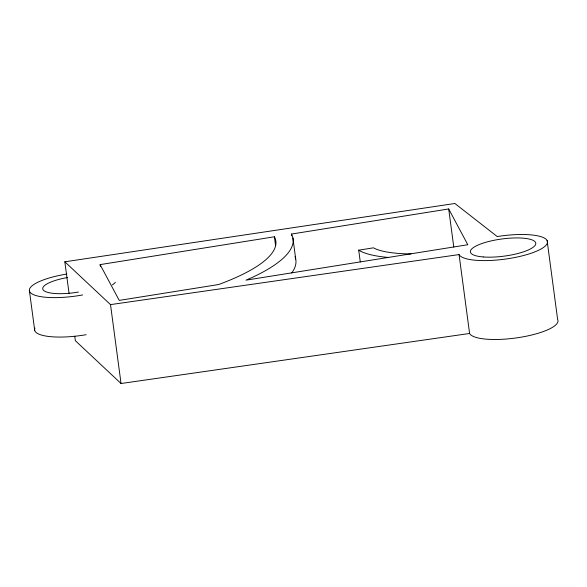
<?xml version="1.0" encoding="UTF-8"?>
<svg xmlns="http://www.w3.org/2000/svg" width="587" height="587" viewBox="0 0 587 587"><rect width="100%" height="100%" fill="white"/><g stroke="black" fill="none" stroke-linecap="round" stroke-linejoin="round"><path stroke-width="0.88" d="M100.355 266.432L100.113 264.612L274.4 236.781L275.574 245.549M291.475 234.059L448.695 208.95L467.802 244.735L245.968 280.16L251.368 277.82A194.649 51.032 -7.6 0 0 291.475 234.059L291.702 235.813M360.286 261.971L358.708 250.179L373.457 247.824L375.79 248.983A78.049 20.464 -7.6 0 0 410.981 253.922M69.068 293.544L64.834 261.802L454.888 203.491L497.211 236.546A44.773 11.74 -7.6 0 1 547.106 240.516L557.628 319.416A44.773 11.74 -7.6 0 1 519.488 337.444A44.773 11.74 -7.6 0 1 469.593 333.475L121.039 383.509L75.363 340.702L74.754 336.168M64.834 261.802L110.51 304.616L459.063 254.575A44.773 11.74 -7.6 0 0 508.958 258.551A44.773 11.74 -7.6 0 0 547.106 240.516M100.113 264.612L119.227 300.397L218.628 284.526A177.281 46.483 -7.6 0 0 274.4 236.781M459.063 254.575L469.593 333.475M448.695 208.95L453.773 247.039M292.906 237.992L295.709 259.036M110.51 304.616L121.039 383.509M29.46 291.093L34.728 330.54M295.004 256.651A194.649 51.032 -7.6 0 1 291.673 273.028M388.667 257.466A92.526 24.258 -7.6 0 1 358.708 250.179M115.375 282.266A43.988 11.535 -7.6 0 1 112.315 284.937M82.65 294.938A43.988 11.535 -7.6 0 1 30.054 292.231A43.988 11.535 -7.6 0 1 66.867 274.041M78.438 292.047A30.502 7.998 -7.6 0 1 43.211 289.949A30.502 7.998 -7.6 0 1 67.49 277.548M86.12 334.7A43.988 11.535 -7.6 0 1 34.978 328.082M483.211 256.945A32.989 8.651 -7.6 0 0 535.535 244.647A32.989 8.651 -7.6 0 0 490.505 241.059A32.989 8.651 -7.6 0 0 483.211 256.945"/></g></svg>
